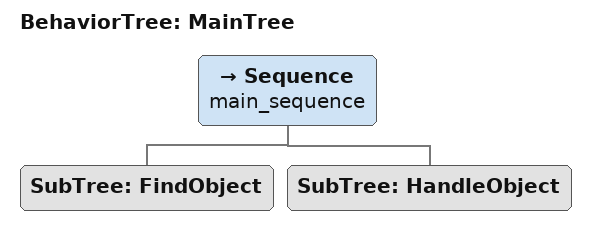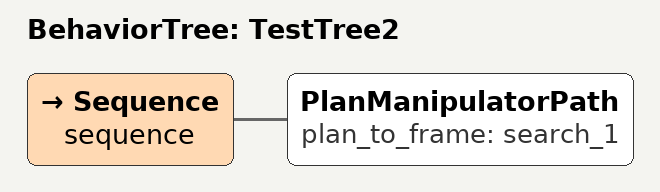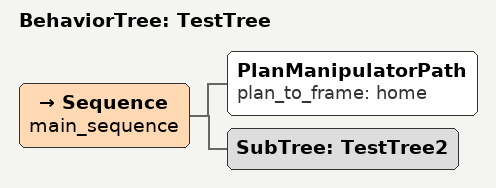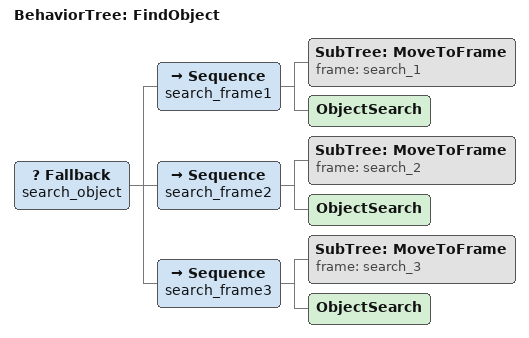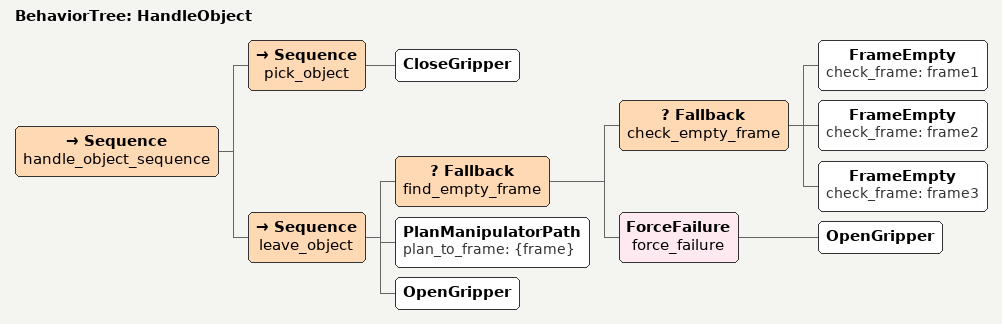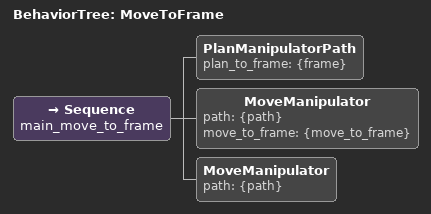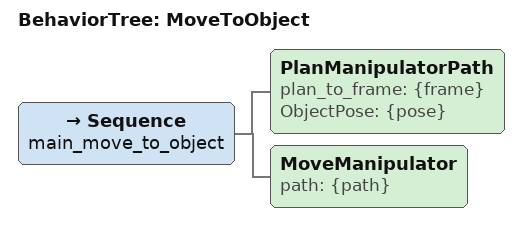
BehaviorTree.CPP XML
<root main_tree_to_execute="TestTree">

    <BehaviorTree ID="MainTree">
        <Sequence name="main_sequence">
            <SubTree ID="FindObject"/>
            <SubTree ID="HandleObject"/>
        </Sequence>
    </BehaviorTree>

    <BehaviorTree ID="TestTree2">
        <Sequence name="sequence">
            <PlanManipulatorPath plan_to_frame="search_1"/>
        </Sequence>
    </BehaviorTree>

    <BehaviorTree ID="TestTree">
        <Sequence name="main_sequence">
            <PlanManipulatorPath plan_to_frame="home"/>
            <SubTree ID="TestTree2"/>
        </Sequence>
    </BehaviorTree>

    <BehaviorTree ID="FindObject">
        <Fallback name="search_object">
            <Sequence name="search_frame1">
                <SubTree ID="MoveToFrame" frame="search_1"/>
                <ObjectSearch/>
            </Sequence>
            <Sequence name="search_frame2">
                <SubTree ID="MoveToFrame" frame="search_2"/>
                <ObjectSearch/>
            </Sequence>
            <Sequence name="search_frame3">
                <SubTree ID="MoveToFrame" frame="search_3"/>
                <ObjectSearch/>
            </Sequence>
        </Fallback>
    </BehaviorTree>

    <BehaviorTree ID="HandleObject">
        <Sequence name="handle_object_sequence">
            <Sequence name="pick_object">
                <CloseGripper/>
            </Sequence>
            <Sequence name="leave_object">
                <Fallback name="find_empty_frame">
                <Fallback name="check_empty_frame">
                    <FrameEmpty check_frame="frame1"/>
                    <FrameEmpty check_frame="frame2"/>
                    <FrameEmpty check_frame="frame3"/>
                </Fallback>
                <ForceFailure name="force_failure">
                    <OpenGripper/>
                </ForceFailure>
                </Fallback>
                <PlanManipulatorPath plan_to_frame="{frame}"/>

                <OpenGripper/>
            </Sequence>
        </Sequence>
    </BehaviorTree>

    <BehaviorTree ID="MoveToFrame">
        <Sequence name="main_move_to_frame">
            <PlanManipulatorPath plan_to_frame="{frame}"/>
            <MoveManipulator path="{path}" move_to_frame="{move_to_frame}"/>
            <MoveManipulator path="{path}"/>
        </Sequence>
    </BehaviorTree>

    <BehaviorTree ID="MoveToObject">
        <Sequence name="main_move_to_object">
            <PlanManipulatorPath plan_to_frame="{frame}" ObjectPose="{pose}"/>
            <MoveManipulator path="{path}"/>
        </Sequence>
    </BehaviorTree>
</root>
